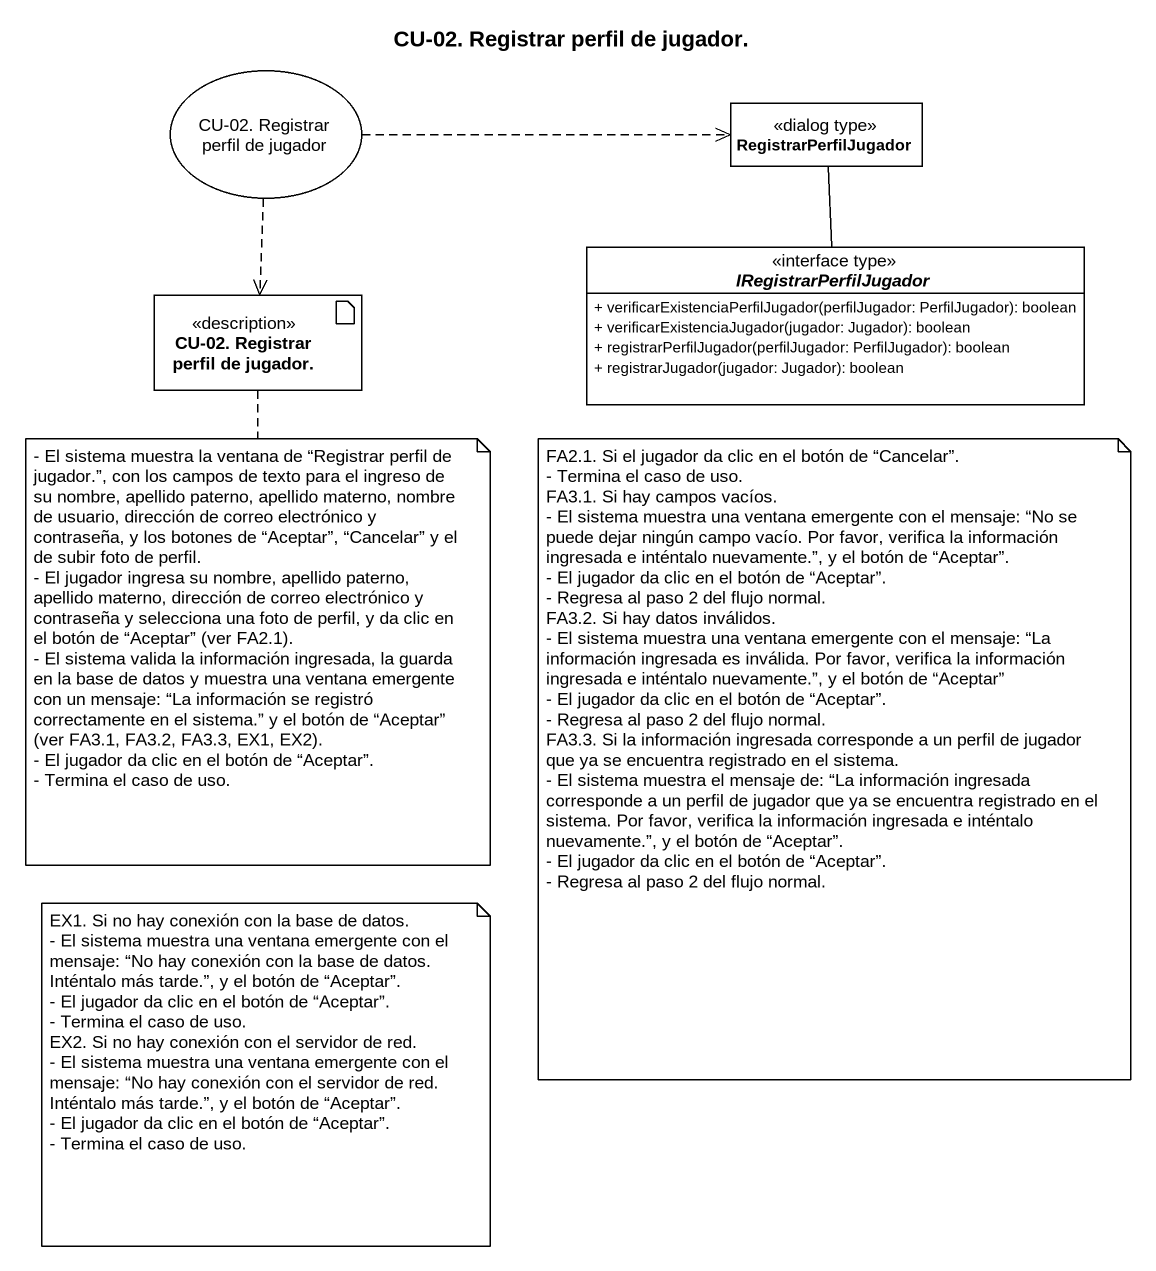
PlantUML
@startuml
title CU-02. Registrar perfil de jugador.
allowmixing
hide circle
hide empty members
skinparam classAttributeIconSize 0
usecase "CU-02. Registrar perfil de jugador" as CU_02_Registrar_perfil_de
class RegistrarPerfilJugador <<dialog type>>
interface IRegistrarPerfilJugador <<interface type>> {
  + verificarExistenciaPerfilJugador(perfilJugador: PerfilJugador): boolean
  + verificarExistenciaJugador(jugador: Jugador): boolean
  + registrarPerfilJugador(perfilJugador: PerfilJugador): boolean
  + registrarJugador(jugador: Jugador): boolean
}
artifact "CU-02. Registrar perfil de jugador." as CU_02_Registrar_perfil_de_2 <<description>>
CU_02_Registrar_perfil_de .right.> RegistrarPerfilJugador
CU_02_Registrar_perfil_de ..> CU_02_Registrar_perfil_de_2
RegistrarPerfilJugador -- IRegistrarPerfilJugador
note bottom of CU_02_Registrar_perfil_de_2
  - El sistema muestra la ventana de “Registrar perfil de jugador.”, con los campos de texto para el ingreso de su nombre, apellido paterno, apellido materno, nombre de usuario, dirección de correo electrónico y contraseña, y los botones de “Aceptar”, “Cancelar” y el de subir foto de perfil.
  - El jugador ingresa su nombre, apellido paterno, apellido materno, dirección de correo electrónico y contraseña y selecciona una foto de perfil, y da clic en el botón de “Aceptar” (ver FA2.1).
  - El sistema valida la información ingresada, la guarda en la base de datos y muestra una ventana emergente con un mensaje: “La información se registró correctamente en el sistema.” y el botón de “Aceptar” (ver FA3.1, FA3.2, FA3.3, EX1, EX2).
  - El jugador da clic en el botón de “Aceptar”.
  - Termina el caso de uso.
end note
note as N2
  FA2.1. Si el jugador da clic en el botón de “Cancelar”.
  - Termina el caso de uso.
  FA3.1. Si hay campos vacíos.
  - El sistema muestra una ventana emergente con el mensaje: “No se puede dejar ningún campo vacío. Por favor, verifica la información ingresada e inténtalo nuevamente.”, y el botón de “Aceptar”.
  - El jugador da clic en el botón de “Aceptar”.
  - Regresa al paso 2 del flujo normal.
  FA3.2. Si hay datos inválidos.
  - El sistema muestra una ventana emergente con el mensaje: “La información ingresada es inválida. Por favor, verifica la información ingresada e inténtalo nuevamente.”, y el botón de “Aceptar”
  - El jugador da clic en el botón de “Aceptar”.
  - Regresa al paso 2 del flujo normal.
  FA3.3. Si la información ingresada corresponde a un perfil de jugador que ya se encuentra registrado en el sistema.
  - El sistema muestra el mensaje de: “La información ingresada corresponde a un perfil de jugador que ya se encuentra registrado en el sistema. Por favor, verifica la información ingresada e inténtalo nuevamente.”, y el botón de “Aceptar”.
  - El jugador da clic en el botón de “Aceptar”.
  - Regresa al paso 2 del flujo normal.
end note
note as N3
  EX1. Si no hay conexión con la base de datos.
  - El sistema muestra una ventana emergente con el mensaje: “No hay conexión con la base de datos. Inténtalo más tarde.”, y el botón de “Aceptar”.
  - El jugador da clic en el botón de “Aceptar”.
  - Termina el caso de uso.
  EX2. Si no hay conexión con el servidor de red.
  - El sistema muestra una ventana emergente con el mensaje: “No hay conexión con el servidor de red. Inténtalo más tarde.”, y el botón de “Aceptar”.
  - El jugador da clic en el botón de “Aceptar”.
  - Termina el caso de uso.
end note
@enduml
